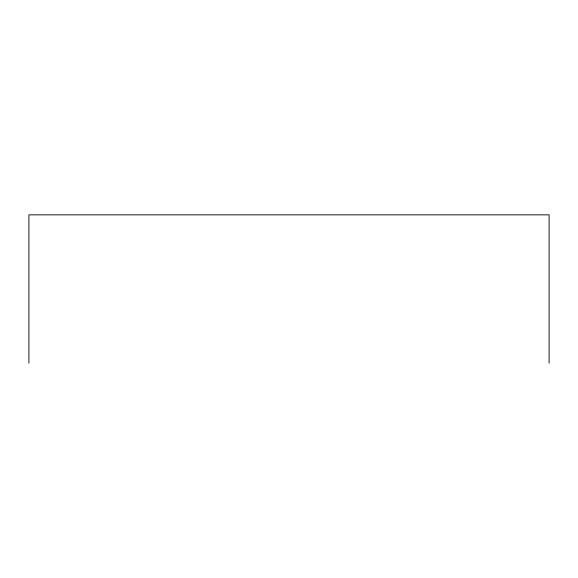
<?xml version="1.0" encoding="UTF-8"?>
<svg xmlns="http://www.w3.org/2000/svg" width="578" height="578" viewBox="0 0 578 578"><rect width="100%" height="100%" fill="white"/><g stroke="black" fill="none" stroke-linecap="round" stroke-linejoin="round"><path stroke-width="0.87" d="M549.1 363.15L549.1 214.85L28.9 214.85L28.9 363.15"/></g></svg>
